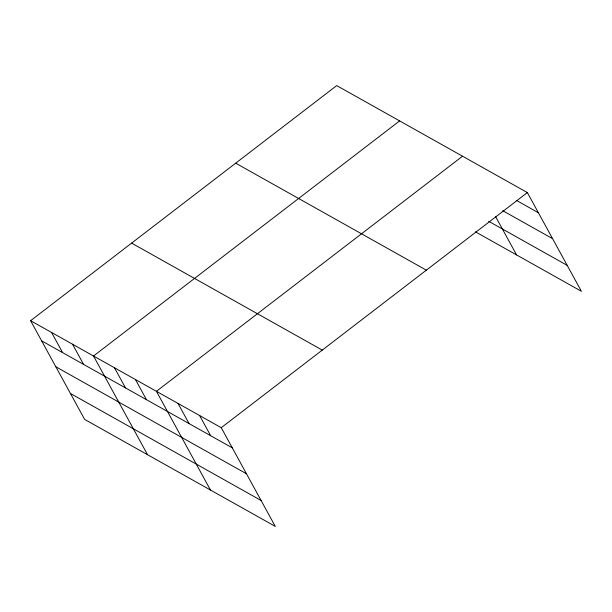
<?xml version="1.0" encoding="UTF-8"?>
<svg xmlns="http://www.w3.org/2000/svg" width="612" height="612" viewBox="0 0 612 612"><rect width="100%" height="100%" fill="white"/><g stroke="black" fill="none" stroke-linecap="round" stroke-linejoin="round"><path stroke-width="0.92" d="M30.6 320.696L221.246 427.696L275.285 526.404L84.64 419.411L30.6 320.696L336.715 85.596L527.36 192.589L581.4 291.304L475.447 231.833M399.628 120.901L93.514 356.008L147.553 454.716M462.534 156.213L156.427 391.313L210.467 490.028M221.246 427.696L527.36 192.589M516.78 200.606L538.384 212.731M502.72 210.681L552.582 238.657M488.674 221.299L567.202 265.371M235.697 163.182L426.342 270.175M131.618 243.117L322.264 350.11M41.631 340.846L232.269 447.839M55.822 366.772L246.468 473.764M70.449 393.485L261.095 500.478M495.529 216.472L516.582 254.921M199.634 415.563L210.666 435.713M178.031 403.438L189.062 423.588M135.451 379.547L146.482 399.69M114.482 367.774L125.514 387.924M72.545 344.235L83.569 364.385M51.569 332.469L62.6 352.611"/></g></svg>
